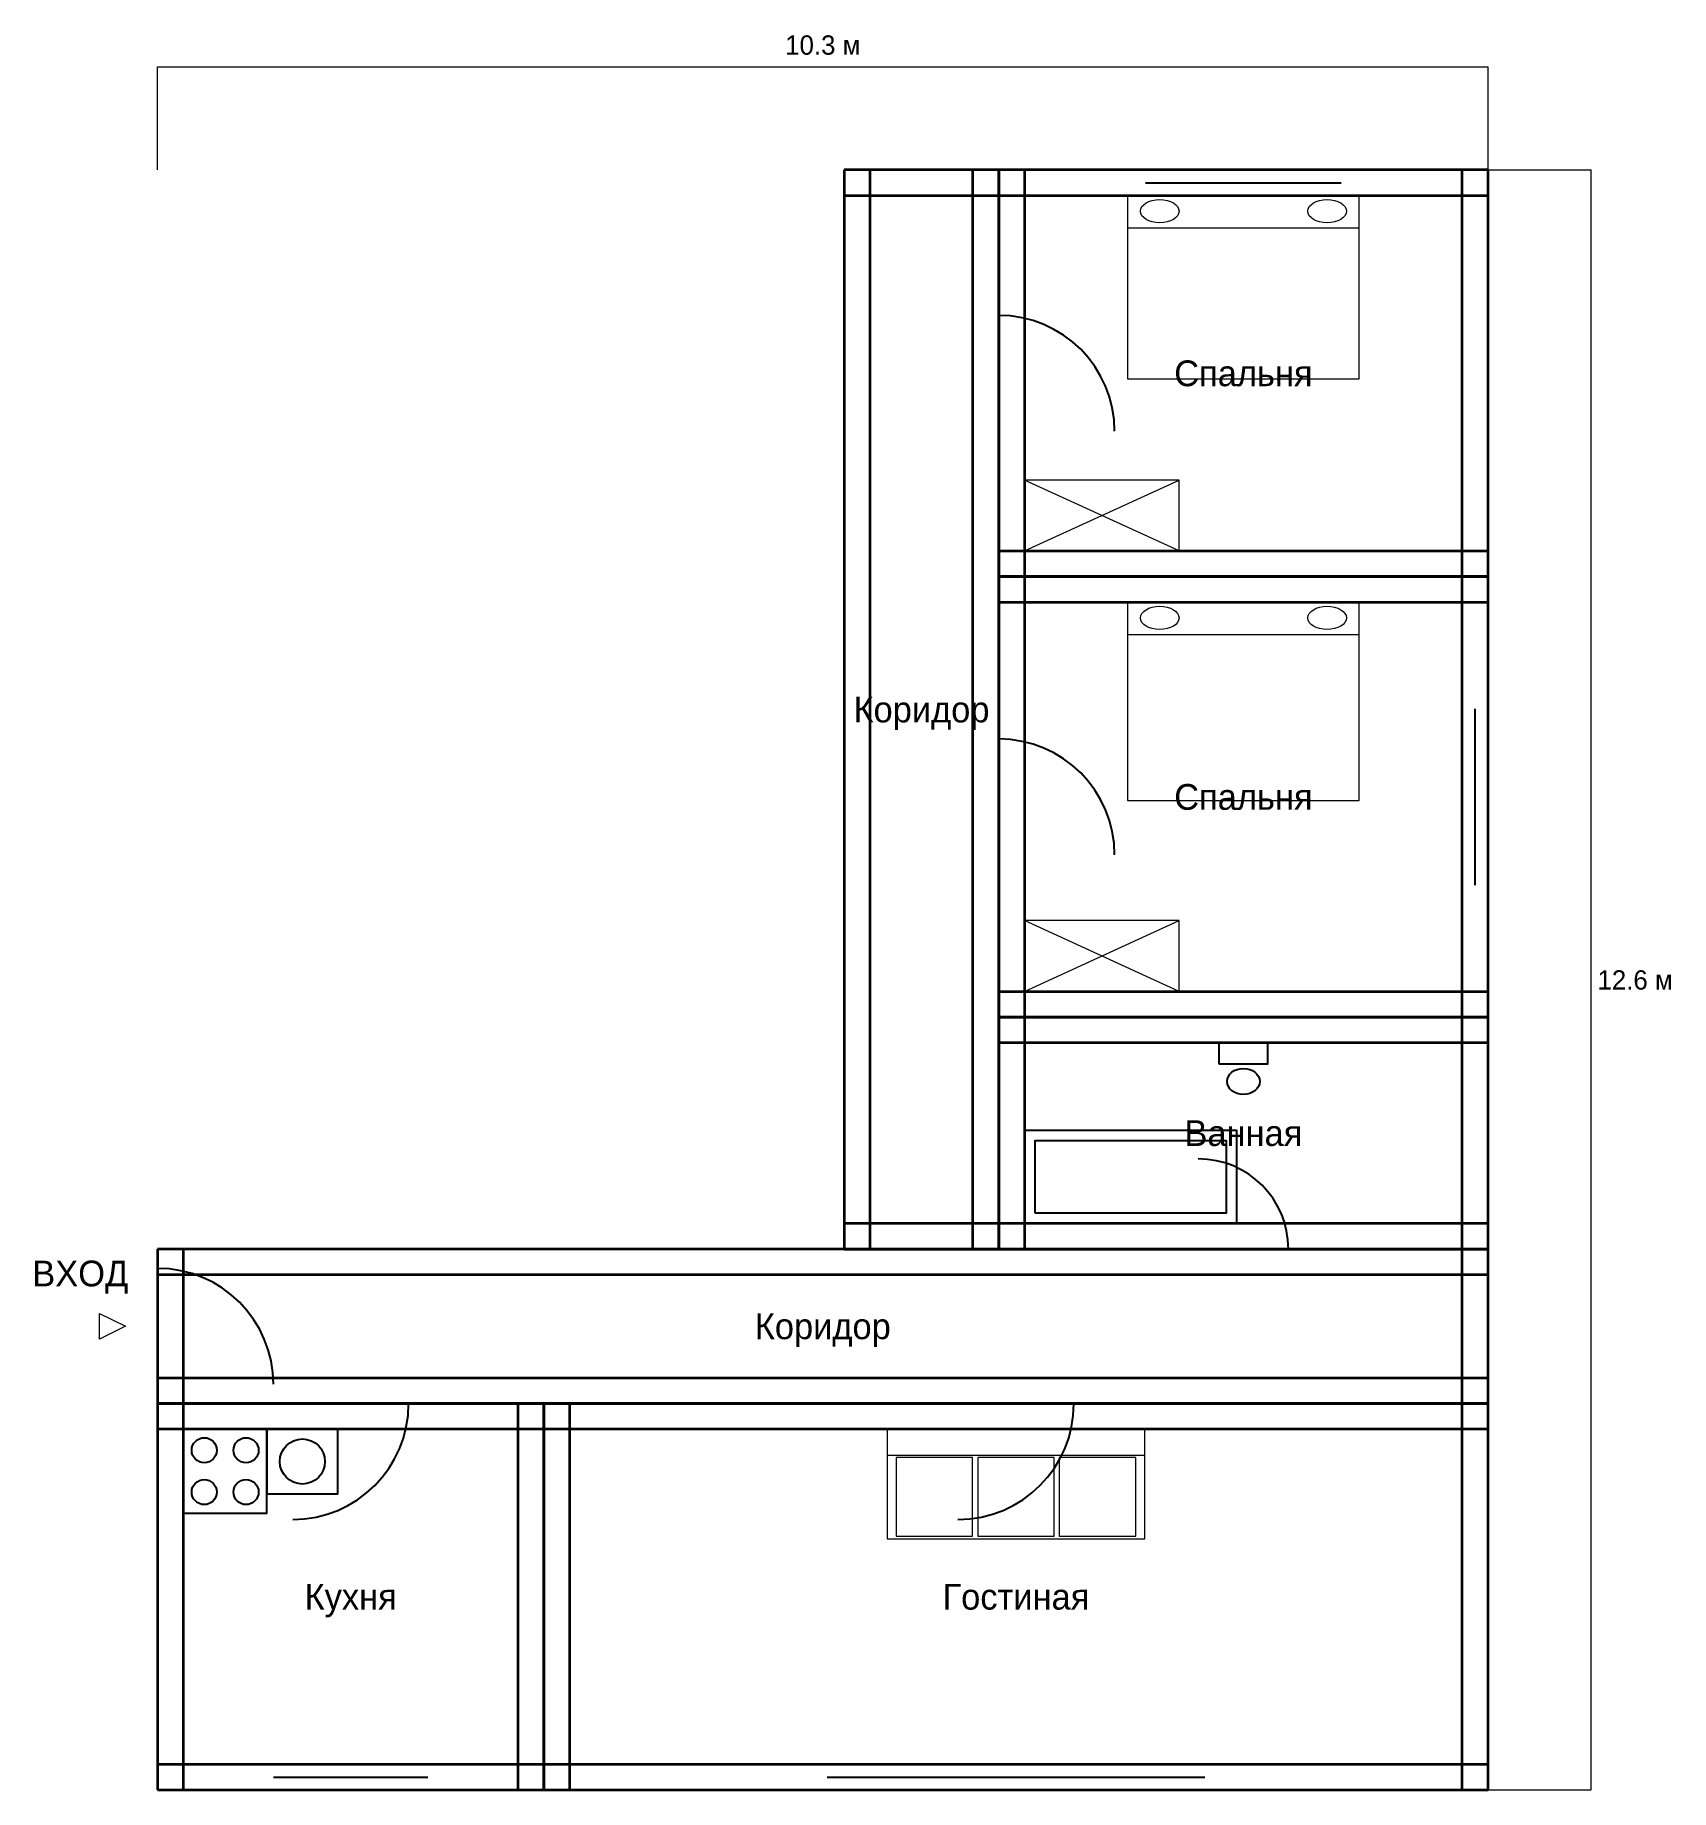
# Model space of a CAD drawing. Header units: metres. Extents: x -95 to 1175, y 0 to 1363.
import ezdxf
from ezdxf.enums import TextEntityAlignment as Align

# ---------------------------------------------------------------- set-up
doc = ezdxf.new("R2010")
doc.units = ezdxf.units.M
for name, color, linetype, lineweight in [('Двери', 7, 'Continuous', 25), ('Мебель', 7, 'Continuous', 18), ('Окна', 7, 'Continuous', 25), ('Размеры', 1, 'Continuous', 13), ('Стены', 7, 'Continuous', 35), ('Текст', 7, 'Continuous', 13)]:
    doc.layers.add(name, color=color, linetype=linetype, lineweight=lineweight)

msp = doc.modelspace()

# ---------------------------------------------------------------- linework, layer by layer
at = {"layer": 'Двери'}
for p, q in [((653.3, 1055), (653.3, 1145)), ((653.3, 726.05), (653.3, 816.05)), ((808.3, 420), (878.3, 420)), ((0, 315), (0, 405)), ((105, 300), (195, 300)), ((621.65, 300), (711.65, 300))]:
    msp.add_line(p, q, dxfattribs=at)
for centre, radius, start, end in [((653.3, 1055), 90, 0, 90), ((653.3, 726.05), 90, 0, 90), ((808.3, 420), 70, 0, 90), ((0, 315), 90, 0, 90), ((105, 300), 90, 270, 360), ((621.65, 300), 90, 270, 360)]:
    msp.add_arc(centre, radius, start, end, dxfattribs=at)
at = {"layer": 'Мебель'}
for p, q in [((753.3, 1212.9), (933.3, 1212.9)), ((673.3, 962.1), (793.3, 1017.1)), ((793.3, 962.1), (673.3, 1017.1)), ((753.3, 897.1), (933.3, 897.1)), ((673.3, 620), (793.3, 675)), ((793.3, 620), (673.3, 675)), ((566.65, 260), (766.65, 260))]:
    msp.add_line(p, q, dxfattribs=at)
for points in [[(753.3, 1095.79), (933.3, 1095.79), (933.3, 1237.9), (753.3, 1237.9), (753.3, 1095.79)], [(673.3, 962.1), (793.3, 962.1), (793.3, 1017.1), (673.3, 1017.1), (673.3, 962.1)], [(753.3, 768.155), (933.3, 768.155), (933.3, 922.1), (753.3, 922.1), (753.3, 768.155)], [(673.3, 620), (793.3, 620), (793.3, 675), (673.3, 675), (673.3, 620)], [(566.65, 195), (766.65, 195), (766.65, 280), (566.65, 280), (566.65, 195)], [(573.65, 197), (632.983, 197), (632.983, 258), (573.65, 258), (573.65, 197)], [(636.983, 197), (696.317, 197), (696.317, 258), (636.983, 258), (636.983, 197)], [(700.317, 197), (759.65, 197), (759.65, 258), (700.317, 258), (700.317, 197)]]:
    msp.add_lwpolyline(points, dxfattribs=at)
for centre in [(778.3, 1225.9), (908.3, 1225.9), (778.3, 910.1), (908.3, 910.1)]:
    msp.add_ellipse(centre, major_axis=(15, 0), ratio=0.6, dxfattribs=at)
at = {"layer": 'Окна'}
for p, q in [((767.3, 1257.9), (919.3, 1257.9)), ((767.3, 1247.9), (919.3, 1247.9)), ((767.3, 1237.9), (919.3, 1237.9)), ((1013.3, 702.63), (1013.3, 839.47)), ((1023.3, 702.63), (1023.3, 839.47)), ((1033.3, 702.63), (1033.3, 839.47)), ((90, 20), (210, 20)), ((519.99, 20), (813.31, 20)), ((90, 10), (210, 10)), ((90, 0), (210, 0)), ((519.99, 10), (813.31, 10)), ((519.99, 0), (813.31, 0))]:
    msp.add_line(p, q, dxfattribs=at)
at = {"layer": 'Размеры', "color": 1}
for p, q in [((0, 1337.9), (1033.3, 1337.9)), ((0, 1257.9), (0, 1337.9)), ((1033.3, 1257.9), (1033.3, 1337.9)), ((1033.3, 1257.9), (1113.3, 1257.9)), ((1113.3, 0), (1113.3, 1257.9)), ((1033.3, 0), (1113.3, 0))]:
    msp.add_line(p, q, dxfattribs=at)
at = {"layer": 'Сантехника'}
for points in [[(824.3, 563.9), (862.3, 563.9), (862.3, 580), (824.3, 580), (824.3, 563.9)], [(673.3, 440), (838.3, 440), (838.3, 512), (673.3, 512), (673.3, 440)], [(681.3, 448), (830.3, 448), (830.3, 504), (681.3, 504), (681.3, 448)], [(20, 215), (85, 215), (85, 280), (20, 280), (20, 215)], [(85, 230), (140, 230), (140, 280), (85, 280), (85, 230)]]:
    msp.add_lwpolyline(points, dxfattribs=at)
for centre, radius in [((36.25, 263.75), 9.75), ((68.75, 263.75), 9.75), ((112.5, 255), 17.5), ((36.25, 231.25), 9.75), ((68.75, 231.25), 9.75)]:
    msp.add_circle(centre, radius, dxfattribs=at)
msp.add_ellipse((843.3, 550.1), major_axis=(12.667, 0), ratio=0.8, dxfattribs=at)
at = {"layer": 'Стены'}
for p, q in [((653.3, 1257.9), (533.3, 1257.9)), ((533.3, 1257.9), (533.3, 420)), ((553.3, 1257.9), (553.3, 420)), ((633.3, 420), (633.3, 1257.9)), ((653.3, 420), (653.3, 1257.9)), ((1033.3, 1257.9), (653.3, 1257.9)), ((653.3, 1257.9), (653.3, 942.1)), ((673.3, 1257.9), (673.3, 942.1)), ((1013.3, 942.1), (1013.3, 1257.9)), ((1033.3, 942.1), (1033.3, 1257.9)), ((653.3, 1237.9), (533.3, 1237.9)), ((1033.3, 1237.9), (653.3, 1237.9)), ((653.3, 962.1), (1033.3, 962.1)), ((1033.3, 942.1), (653.3, 942.1)), ((653.3, 942.1), (653.3, 600)), ((653.3, 942.1), (1033.3, 942.1)), ((673.3, 942.1), (673.3, 600)), ((1013.3, 600), (1013.3, 942.1)), ((1033.3, 600), (1033.3, 942.1)), ((1033.3, 922.1), (653.3, 922.1)), ((653.3, 620), (1033.3, 620)), ((1033.3, 600), (653.3, 600)), ((653.3, 600), (653.3, 420)), ((653.3, 600), (1033.3, 600)), ((673.3, 600), (673.3, 420)), ((1013.3, 420), (1013.3, 600)), ((1033.3, 420), (1033.3, 600)), ((1033.3, 580), (653.3, 580)), ((533.3, 440), (653.3, 440)), ((653.3, 440), (1033.3, 440)), ((1033.3, 420), (0, 420)), ((0, 420), (0, 300)), ((20, 420), (20, 300)), ((533.3, 420), (653.3, 420)), ((653.3, 420), (1033.3, 420)), ((1013.3, 300), (1013.3, 420)), ((1033.3, 300), (1033.3, 420)), ((1033.3, 400), (0, 400)), ((0, 320), (1033.3, 320)), ((300, 300), (0, 300)), ((0, 300), (0, 0)), ((0, 300), (1033.3, 300)), ((20, 300), (20, 0)), ((280, 0), (280, 300)), ((300, 0), (300, 300)), ((1033.3, 300), (300, 300)), ((300, 300), (300, 0)), ((320, 300), (320, 0)), ((1013.3, 0), (1013.3, 300)), ((1033.3, 0), (1033.3, 300)), ((300, 280), (0, 280)), ((1033.3, 280), (300, 280)), ((0, 20), (300, 20)), ((300, 20), (1033.3, 20)), ((0, 0), (300, 0)), ((300, 0), (1033.3, 0))]:
    msp.add_line(p, q, dxfattribs=at)
at = {"layer": 'Текст', "color": 3}
msp.add_lwpolyline([(-25, 360), (-45, 350), (-45, 370), (-25, 360)], dxfattribs=at)

# ---------------------------------------------------------------- texts
at = {"layer": 'Размеры', "color": 1}
msp.add_text('10.3 м', height=15, dxfattribs=at).set_placement((516.65, 1342.9), align=Align.BOTTOM_CENTER)
msp.add_text('12.6 м', height=15, dxfattribs=at).set_placement((1118.3, 628.95), align=Align.MIDDLE_LEFT)
at = {"layer": 'Текст'}
for s, p in [('Спальня', (843.3, 1100)), ('Коридор', (593.3, 838.95)), ('Спальня', (843.3, 771.05)), ('Ванная', (843.3, 510)), ('Коридор', (516.65, 360)), ('Кухня', (150, 150)), ('Гостиная', (666.65, 150))]:
    msp.add_text(s, height=20, dxfattribs=at).set_placement(p, align=Align.MIDDLE_CENTER)
at = {"layer": 'Текст', "color": 3}
msp.add_text('ВХОД', height=20, dxfattribs=at).set_placement((-60, 385), align=Align.BOTTOM_CENTER)

doc.saveas('drawing.dxf')
